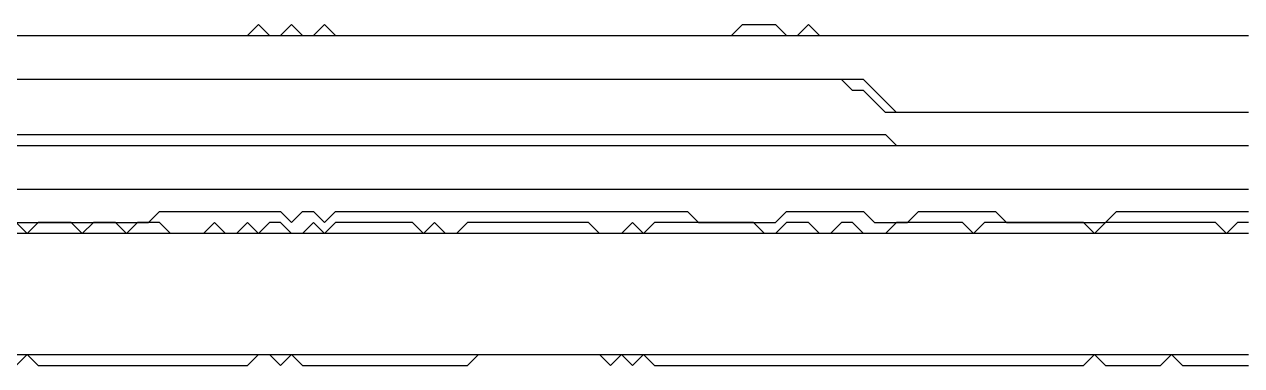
# Model space of a CAD drawing. Header units: metres. Extents: x 61 to 947, y 23 to 655.
# Drawn here: x 266.7 to 377.4, y 299 to 330 of the extents above; entities that cross this region are included whole.
import ezdxf

# ---------------------------------------------------------------- set-up
doc = ezdxf.new("R2010")
doc.units = ezdxf.units.M

msp = doc.modelspace()

# ---------------------------------------------------------------- linework, layer by layer
for points in [[(266, 329, 0), (267, 329, 0), (268, 329, 0), (269, 329, 0), (270, 329, 0), (271, 329, 0), (272, 329, 0), (273, 329, 0), (274, 329, 0), (275, 329, 0), (276, 329, 0), (277, 329, 0), (278, 329, 0), (279, 329, 0), (280, 329, 0), (281, 329, 0), (282, 329, 0), (283, 329, 0), (284, 329, 0), (285, 329, 0), (286, 329, 0), (287, 329, 0), (288, 329, 0), (289, 329, 0), (290, 329, 0), (291, 329, 0), (292, 329, 0), (293, 329, 0), (294, 329, 0), (295, 329, 0), (296, 329, 0), (297, 329, 0), (298, 329, 0), (299, 329, 0), (300, 329, 0), (301, 329, 0), (302, 329, 0), (303, 329, 0), (304, 329, 0), (305, 329, 0), (306, 329, 0), (307, 329, 0), (308, 329, 0), (309, 329, 0), (310, 329, 0), (311, 329, 0), (312, 329, 0), (313, 329, 0), (314, 329, 0), (315, 329, 0), (316, 329, 0), (317, 329, 0), (318, 329, 0), (319, 329, 0), (320, 329, 0), (321, 329, 0), (322, 329, 0), (323, 329, 0), (324, 329, 0), (325, 329, 0), (326, 329, 0), (327, 329, 0), (328, 329, 0), (329, 329, 0), (330, 329, 0), (331, 329, 0), (332, 329, 0), (333, 329, 0), (334, 329, 0), (335, 329, 0), (336, 329, 0), (337, 329, 0), (338, 329, 0), (339, 329, 0), (340, 329, 0), (341, 329, 0), (342, 329, 0), (343, 329, 0), (344, 329, 0), (345, 329, 0), (346, 329, 0), (347, 329, 0), (348, 329, 0), (349, 329, 0), (350, 329, 0), (351, 329, 0), (352, 329, 0), (353, 329, 0), (354, 329, 0), (355, 329, 0), (356, 329, 0), (357, 329, 0), (358, 329, 0), (359, 329, 0), (360, 329, 0), (361, 329, 0), (362, 329, 0), (363, 329, 0), (364, 329, 0), (365, 329, 0), (366, 329, 0), (367, 329, 0), (368, 329, 0), (369, 329, 0), (370, 329, 0), (371, 329, 0), (372, 329, 0), (373, 329, 0), (374, 329, 0), (375, 329, 0), (376, 329, 0), (377, 329, 0), (378, 329, 0)], [(378, 322, 0), (377, 322, 0), (376, 322, 0), (375, 322, 0), (374, 322, 0), (373, 322, 0), (372, 322, 0), (371, 322, 0), (370, 322, 0), (369, 322, 0), (368, 322, 0), (367, 322, 0), (366, 322, 0), (365, 322, 0), (364, 322, 0), (363, 322, 0), (362, 322, 0), (361, 322, 0), (360, 322, 0), (359, 322, 0), (358, 322, 0), (357, 322, 0), (356, 322, 0), (355, 322, 0), (354, 322, 0), (353, 322, 0), (352, 322, 0), (351, 322, 0), (350, 322, 0), (349, 322, 0), (348, 322, 0), (347, 322, 0), (346, 322, 0), (345, 323, 0), (344, 324, 0), (343, 325, 0), (342, 325, 0), (341, 325, 0), (340, 325, 0), (339, 325, 0), (338, 325, 0), (337, 325, 0), (336, 325, 0), (335, 325, 0), (334, 325, 0), (333, 325, 0), (332, 325, 0), (331, 325, 0), (330, 325, 0), (329, 325, 0), (328, 325, 0), (327, 325, 0), (326, 325, 0), (325, 325, 0), (324, 325, 0), (323, 325, 0), (322, 325, 0), (321, 325, 0), (320, 325, 0), (319, 325, 0), (318, 325, 0), (317, 325, 0), (316, 325, 0), (315, 325, 0), (314, 325, 0), (313, 325, 0), (312, 325, 0), (311, 325, 0), (310, 325, 0), (309, 325, 0), (308, 325, 0), (307, 325, 0), (306, 325, 0), (305, 325, 0), (304, 325, 0), (303, 325, 0), (302, 325, 0), (301, 325, 0), (300, 325, 0), (299, 325, 0), (298, 325, 0), (297, 325, 0), (296, 325, 0), (295, 325, 0), (294, 325, 0), (293, 325, 0), (292, 325, 0), (291, 325, 0), (290, 325, 0), (289, 325, 0), (288, 325, 0), (287, 325, 0), (286, 325, 0), (285, 325, 0), (284, 325, 0), (283, 325, 0), (282, 325, 0), (281, 325, 0), (280, 325, 0), (279, 325, 0), (278, 325, 0), (277, 325, 0), (276, 325, 0), (275, 325, 0), (274, 325, 0), (273, 325, 0), (272, 325, 0), (271, 325, 0), (270, 325, 0), (269, 325, 0), (268, 325, 0), (267, 325, 0), (266, 325, 0)], [(266, 319, 0), (267, 319, 0), (268, 319, 0), (269, 319, 0), (270, 319, 0), (271, 319, 0), (272, 319, 0), (273, 319, 0), (274, 319, 0), (275, 319, 0), (276, 319, 0), (277, 319, 0), (278, 319, 0), (279, 319, 0), (280, 319, 0), (281, 319, 0), (282, 319, 0), (283, 319, 0), (284, 319, 0), (285, 319, 0), (286, 319, 0), (287, 319, 0), (288, 319, 0), (289, 319, 0), (290, 319, 0), (291, 319, 0), (292, 319, 0), (293, 319, 0), (294, 319, 0), (295, 319, 0), (296, 319, 0), (297, 319, 0), (298, 319, 0), (299, 319, 0), (300, 319, 0), (301, 319, 0), (302, 319, 0), (303, 319, 0), (304, 319, 0), (305, 319, 0), (306, 319, 0), (307, 319, 0), (308, 319, 0), (309, 319, 0), (310, 319, 0), (311, 319, 0), (312, 319, 0), (313, 319, 0), (314, 319, 0), (315, 319, 0), (316, 319, 0), (317, 319, 0), (318, 319, 0), (319, 319, 0), (320, 319, 0), (321, 319, 0), (322, 319, 0), (323, 319, 0), (324, 319, 0), (325, 319, 0), (326, 319, 0), (327, 319, 0), (328, 319, 0), (329, 319, 0), (330, 319, 0), (331, 319, 0), (332, 319, 0), (333, 319, 0), (334, 319, 0), (335, 319, 0), (336, 319, 0), (337, 319, 0), (338, 319, 0), (339, 319, 0), (340, 319, 0), (341, 319, 0), (342, 319, 0), (343, 319, 0), (344, 319, 0), (345, 319, 0), (346, 319, 0), (347, 319, 0), (348, 319, 0), (349, 319, 0), (350, 319, 0), (351, 319, 0), (352, 319, 0), (353, 319, 0), (354, 319, 0), (355, 319, 0), (356, 319, 0), (357, 319, 0), (358, 319, 0), (359, 319, 0), (360, 319, 0), (361, 319, 0), (362, 319, 0), (363, 319, 0), (364, 319, 0), (365, 319, 0), (366, 319, 0), (367, 319, 0), (368, 319, 0), (369, 319, 0), (370, 319, 0), (371, 319, 0), (372, 319, 0), (373, 319, 0), (374, 319, 0), (375, 319, 0), (376, 319, 0), (377, 319, 0), (378, 319, 0)], [(378, 315, 0), (377, 315, 0), (376, 315, 0), (375, 315, 0), (374, 315, 0), (373, 315, 0), (372, 315, 0), (371, 315, 0), (370, 315, 0), (369, 315, 0), (368, 315, 0), (367, 315, 0), (366, 315, 0), (365, 315, 0), (364, 315, 0), (363, 315, 0), (362, 315, 0), (361, 315, 0), (360, 315, 0), (359, 315, 0), (358, 315, 0), (357, 315, 0), (356, 315, 0), (355, 315, 0), (354, 315, 0), (353, 315, 0), (352, 315, 0), (351, 315, 0), (350, 315, 0), (349, 315, 0), (348, 315, 0), (347, 315, 0), (346, 315, 0), (345, 315, 0), (344, 315, 0), (343, 315, 0), (342, 315, 0), (341, 315, 0), (340, 315, 0), (339, 315, 0), (338, 315, 0), (337, 315, 0), (336, 315, 0), (335, 315, 0), (334, 315, 0), (333, 315, 0), (332, 315, 0), (331, 315, 0), (330, 315, 0), (329, 315, 0), (328, 315, 0), (327, 315, 0), (326, 315, 0), (325, 315, 0), (324, 315, 0), (323, 315, 0), (322, 315, 0), (321, 315, 0), (320, 315, 0), (319, 315, 0), (318, 315, 0), (317, 315, 0), (316, 315, 0), (315, 315, 0), (314, 315, 0), (313, 315, 0), (312, 315, 0), (311, 315, 0), (310, 315, 0), (309, 315, 0), (308, 315, 0), (307, 315, 0), (306, 315, 0), (305, 315, 0), (304, 315, 0), (303, 315, 0), (302, 315, 0), (301, 315, 0), (300, 315, 0), (299, 315, 0), (298, 315, 0), (297, 315, 0), (296, 315, 0), (295, 315, 0), (294, 315, 0), (293, 315, 0), (292, 315, 0), (291, 315, 0), (290, 315, 0), (289, 315, 0), (288, 315, 0), (287, 315, 0), (286, 315, 0), (285, 315, 0), (284, 315, 0), (283, 315, 0), (282, 315, 0), (281, 315, 0), (280, 315, 0), (279, 315, 0), (278, 315, 0), (277, 315, 0), (276, 315, 0), (275, 315, 0), (274, 315, 0), (273, 315, 0), (272, 315, 0), (271, 315, 0), (270, 315, 0), (269, 315, 0), (268, 315, 0), (267, 315, 0), (266, 315, 0)], [(266, 312, 0), (267, 312, 0), (268, 312, 0), (269, 312, 0), (270, 312, 0), (271, 312, 0), (272, 312, 0), (273, 312, 0), (274, 312, 0), (275, 312, 0), (276, 312, 0), (277, 312, 0), (278, 312, 0), (279, 313, 0), (280, 313, 0), (281, 313, 0), (282, 313, 0), (283, 313, 0), (284, 313, 0), (285, 313, 0), (286, 313, 0), (287, 313, 0), (288, 313, 0), (289, 313, 0), (290, 313, 0), (291, 312, 0), (292, 313, 0), (293, 313, 0), (294, 312, 0), (295, 313, 0), (296, 313, 0), (297, 313, 0), (298, 313, 0), (299, 313, 0), (300, 313, 0), (301, 313, 0), (302, 313, 0), (303, 313, 0), (304, 313, 0), (305, 313, 0), (306, 313, 0), (307, 313, 0), (308, 313, 0), (309, 313, 0), (310, 313, 0), (311, 313, 0), (312, 313, 0), (313, 313, 0), (314, 313, 0), (315, 313, 0), (316, 313, 0), (317, 313, 0), (318, 313, 0), (319, 313, 0), (320, 313, 0), (321, 313, 0), (322, 313, 0), (323, 313, 0), (324, 313, 0), (325, 313, 0), (326, 313, 0), (327, 313, 0), (328, 312, 0), (329, 312, 0), (330, 312, 0), (331, 312, 0), (332, 312, 0), (333, 312, 0), (334, 312, 0), (335, 312, 0), (336, 313, 0), (337, 313, 0), (338, 313, 0), (339, 313, 0), (340, 313, 0), (341, 313, 0), (342, 313, 0), (343, 313, 0), (344, 312, 0), (345, 312, 0), (346, 312, 0), (347, 312, 0), (348, 313, 0), (349, 313, 0), (350, 313, 0), (351, 313, 0), (352, 313, 0), (353, 313, 0), (354, 313, 0), (355, 313, 0), (356, 312, 0), (357, 312, 0), (358, 312, 0), (359, 312, 0), (360, 312, 0), (361, 312, 0), (362, 312, 0), (363, 312, 0), (364, 312, 0), (365, 312, 0), (366, 313, 0), (367, 313, 0), (368, 313, 0), (369, 313, 0), (370, 313, 0), (371, 313, 0), (372, 313, 0), (373, 313, 0), (374, 313, 0), (375, 313, 0), (376, 313, 0), (377, 313, 0), (378, 313, 0)], [(378, 312, 0), (377, 312, 0), (376, 311, 0), (375, 312, 0), (374, 312, 0), (373, 312, 0), (372, 312, 0), (371, 312, 0), (370, 312, 0), (369, 312, 0), (368, 312, 0), (367, 312, 0), (366, 312, 0), (365, 312, 0), (364, 311, 0), (363, 312, 0), (362, 312, 0), (361, 312, 0), (360, 312, 0), (359, 312, 0), (358, 312, 0), (357, 312, 0), (356, 312, 0), (355, 312, 0), (354, 312, 0), (353, 311, 0), (352, 312, 0), (351, 312, 0), (350, 312, 0), (349, 312, 0), (348, 312, 0), (347, 312, 0), (346, 312, 0), (345, 311, 0), (344, 311, 0), (343, 311, 0), (342, 312, 0), (341, 312, 0), (340, 311, 0), (339, 311, 0), (338, 312, 0), (337, 312, 0), (336, 312, 0), (335, 311, 0), (334, 311, 0), (333, 312, 0), (332, 312, 0), (331, 312, 0), (330, 312, 0), (329, 312, 0), (328, 312, 0), (327, 312, 0), (326, 312, 0), (325, 312, 0), (324, 312, 0), (323, 311, 0), (322, 312, 0), (321, 311, 0), (320, 311, 0), (319, 311, 0), (318, 312, 0), (317, 312, 0), (316, 312, 0), (315, 312, 0), (314, 312, 0), (313, 312, 0), (312, 312, 0), (311, 312, 0), (310, 312, 0), (309, 312, 0), (308, 312, 0), (307, 312, 0), (306, 311, 0), (305, 311, 0), (304, 312, 0), (303, 311, 0), (302, 312, 0), (301, 312, 0), (300, 312, 0), (299, 312, 0), (298, 312, 0), (297, 312, 0), (296, 312, 0), (295, 312, 0), (294, 311, 0), (293, 312, 0), (292, 311, 0), (291, 311, 0), (290, 312, 0), (289, 312, 0), (288, 311, 0), (287, 312, 0), (286, 311, 0), (285, 311, 0), (284, 312, 0), (283, 311, 0), (282, 311, 0), (281, 311, 0), (280, 311, 0), (279, 312, 0), (278, 312, 0), (277, 312, 0), (276, 311, 0), (275, 312, 0), (274, 312, 0), (273, 312, 0), (272, 311, 0), (271, 312, 0), (270, 312, 0), (269, 312, 0), (268, 312, 0), (267, 311, 0), (266, 312, 0)], [(266, 299, 0), (267, 300, 0), (268, 299, 0), (269, 299, 0), (270, 299, 0), (271, 299, 0), (272, 299, 0), (273, 299, 0), (274, 299, 0), (275, 299, 0), (276, 299, 0), (277, 299, 0), (278, 299, 0), (279, 299, 0), (280, 299, 0), (281, 299, 0), (282, 299, 0), (283, 299, 0), (284, 299, 0), (285, 299, 0), (286, 299, 0), (287, 299, 0), (288, 300, 0), (289, 300, 0), (290, 299, 0), (291, 300, 0), (292, 299, 0), (293, 299, 0), (294, 299, 0), (295, 299, 0), (296, 299, 0), (297, 299, 0), (298, 299, 0), (299, 299, 0), (300, 299, 0), (301, 299, 0), (302, 299, 0), (303, 299, 0), (304, 299, 0), (305, 299, 0), (306, 299, 0), (307, 299, 0), (308, 300, 0), (309, 300, 0), (310, 300, 0), (311, 300, 0), (312, 300, 0), (313, 300, 0), (314, 300, 0), (315, 300, 0), (316, 300, 0), (317, 300, 0), (318, 300, 0), (319, 300, 0), (320, 299, 0), (321, 300, 0), (322, 299, 0), (323, 300, 0), (324, 299, 0), (325, 299, 0), (326, 299, 0), (327, 299, 0), (328, 299, 0), (329, 299, 0), (330, 299, 0), (331, 299, 0), (332, 299, 0), (333, 299, 0), (334, 299, 0), (335, 299, 0), (336, 299, 0), (337, 299, 0), (338, 299, 0), (339, 299, 0), (340, 299, 0), (341, 299, 0), (342, 299, 0), (343, 299, 0), (344, 299, 0), (345, 299, 0), (346, 299, 0), (347, 299, 0), (348, 299, 0), (349, 299, 0), (350, 299, 0), (351, 299, 0), (352, 299, 0), (353, 299, 0), (354, 299, 0), (355, 299, 0), (356, 299, 0), (357, 299, 0), (358, 299, 0), (359, 299, 0), (360, 299, 0), (361, 299, 0), (362, 299, 0), (363, 299, 0), (364, 300, 0), (365, 299, 0), (366, 299, 0), (367, 299, 0), (368, 299, 0), (369, 299, 0), (370, 299, 0), (371, 300, 0), (372, 299, 0), (373, 299, 0), (374, 299, 0), (375, 299, 0), (376, 299, 0), (377, 299, 0), (378, 299, 0)]]:
    msp.add_polyline3d(points)
at = {"layer": '1'}
for points in [[(266, 329, 0), (267, 329, 0), (268, 329, 0), (269, 329, 0), (270, 329, 0), (271, 329, 0), (272, 329, 0), (273, 329, 0), (274, 329, 0), (275, 329, 0), (276, 329, 0), (277, 329, 0), (278, 329, 0), (279, 329, 0), (280, 329, 0), (281, 329, 0), (282, 329, 0), (283, 329, 0), (284, 329, 0), (285, 329, 0), (286, 329, 0), (287, 329, 0), (288, 330, 0), (289, 329, 0), (290, 329, 0), (291, 330, 0), (292, 329, 0), (293, 329, 0), (294, 330, 0), (295, 329, 0), (296, 329, 0), (297, 329, 0), (298, 329, 0), (299, 329, 0), (300, 329, 0), (301, 329, 0), (302, 329, 0), (303, 329, 0), (304, 329, 0), (305, 329, 0), (306, 329, 0), (307, 329, 0), (308, 329, 0), (309, 329, 0), (310, 329, 0), (311, 329, 0), (312, 329, 0), (313, 329, 0), (314, 329, 0), (315, 329, 0), (316, 329, 0), (317, 329, 0), (318, 329, 0), (319, 329, 0), (320, 329, 0), (321, 329, 0), (322, 329, 0), (323, 329, 0), (324, 329, 0), (325, 329, 0), (326, 329, 0), (327, 329, 0), (328, 329, 0), (329, 329, 0), (330, 329, 0), (331, 329, 0), (332, 330, 0), (333, 330, 0), (334, 330, 0), (335, 330, 0), (336, 329, 0), (337, 329, 0), (338, 330, 0), (339, 329, 0), (340, 329, 0), (341, 329, 0), (342, 329, 0), (343, 329, 0), (344, 329, 0), (345, 329, 0), (346, 329, 0), (347, 329, 0), (348, 329, 0), (349, 329, 0), (350, 329, 0), (351, 329, 0), (352, 329, 0), (353, 329, 0), (354, 329, 0), (355, 329, 0), (356, 329, 0), (357, 329, 0), (358, 329, 0), (359, 329, 0), (360, 329, 0), (361, 329, 0), (362, 329, 0), (363, 329, 0), (364, 329, 0), (365, 329, 0), (366, 329, 0), (367, 329, 0), (368, 329, 0), (369, 329, 0), (370, 329, 0), (371, 329, 0), (372, 329, 0), (373, 329, 0), (374, 329, 0), (375, 329, 0), (376, 329, 0), (377, 329, 0), (378, 329, 0)], [(378, 322, 0), (377, 322, 0), (376, 322, 0), (375, 322, 0), (374, 322, 0), (373, 322, 0), (372, 322, 0), (371, 322, 0), (370, 322, 0), (369, 322, 0), (368, 322, 0), (367, 322, 0), (366, 322, 0), (365, 322, 0), (364, 322, 0), (363, 322, 0), (362, 322, 0), (361, 322, 0), (360, 322, 0), (359, 322, 0), (358, 322, 0), (357, 322, 0), (356, 322, 0), (355, 322, 0), (354, 322, 0), (353, 322, 0), (352, 322, 0), (351, 322, 0), (350, 322, 0), (349, 322, 0), (348, 322, 0), (347, 322, 0), (346, 322, 0), (345, 322, 0), (344, 323, 0), (343, 324, 0), (342, 324, 0), (341, 325, 0), (340, 325, 0), (339, 325, 0), (338, 325, 0), (337, 325, 0), (336, 325, 0), (335, 325, 0), (334, 325, 0), (333, 325, 0), (332, 325, 0), (331, 325, 0), (330, 325, 0), (329, 325, 0), (328, 325, 0), (327, 325, 0), (326, 325, 0), (325, 325, 0), (324, 325, 0), (323, 325, 0), (322, 325, 0), (321, 325, 0), (320, 325, 0), (319, 325, 0), (318, 325, 0), (317, 325, 0), (316, 325, 0), (315, 325, 0), (314, 325, 0), (313, 325, 0), (312, 325, 0), (311, 325, 0), (310, 325, 0), (309, 325, 0), (308, 325, 0), (307, 325, 0), (306, 325, 0), (305, 325, 0), (304, 325, 0), (303, 325, 0), (302, 325, 0), (301, 325, 0), (300, 325, 0), (299, 325, 0), (298, 325, 0), (297, 325, 0), (296, 325, 0), (295, 325, 0), (294, 325, 0), (293, 325, 0), (292, 325, 0), (291, 325, 0), (290, 325, 0), (289, 325, 0), (288, 325, 0), (287, 325, 0), (286, 325, 0), (285, 325, 0), (284, 325, 0), (283, 325, 0), (282, 325, 0), (281, 325, 0), (280, 325, 0), (279, 325, 0), (278, 325, 0), (277, 325, 0), (276, 325, 0), (275, 325, 0), (274, 325, 0), (273, 325, 0), (272, 325, 0), (271, 325, 0), (270, 325, 0), (269, 325, 0), (268, 325, 0), (267, 325, 0), (266, 325, 0)], [(266, 320, 0), (267, 320, 0), (268, 320, 0), (269, 320, 0), (270, 320, 0), (271, 320, 0), (272, 320, 0), (273, 320, 0), (274, 320, 0), (275, 320, 0), (276, 320, 0), (277, 320, 0), (278, 320, 0), (279, 320, 0), (280, 320, 0), (281, 320, 0), (282, 320, 0), (283, 320, 0), (284, 320, 0), (285, 320, 0), (286, 320, 0), (287, 320, 0), (288, 320, 0), (289, 320, 0), (290, 320, 0), (291, 320, 0), (292, 320, 0), (293, 320, 0), (294, 320, 0), (295, 320, 0), (296, 320, 0), (297, 320, 0), (298, 320, 0), (299, 320, 0), (300, 320, 0), (301, 320, 0), (302, 320, 0), (303, 320, 0), (304, 320, 0), (305, 320, 0), (306, 320, 0), (307, 320, 0), (308, 320, 0), (309, 320, 0), (310, 320, 0), (311, 320, 0), (312, 320, 0), (313, 320, 0), (314, 320, 0), (315, 320, 0), (316, 320, 0), (317, 320, 0), (318, 320, 0), (319, 320, 0), (320, 320, 0), (321, 320, 0), (322, 320, 0), (323, 320, 0), (324, 320, 0), (325, 320, 0), (326, 320, 0), (327, 320, 0), (328, 320, 0), (329, 320, 0), (330, 320, 0), (331, 320, 0), (332, 320, 0), (333, 320, 0), (334, 320, 0), (335, 320, 0), (336, 320, 0), (337, 320, 0), (338, 320, 0), (339, 320, 0), (340, 320, 0), (341, 320, 0), (342, 320, 0), (343, 320, 0), (344, 320, 0), (345, 320, 0), (346, 319, 0), (347, 319, 0), (348, 319, 0), (349, 319, 0), (350, 319, 0), (351, 319, 0), (352, 319, 0), (353, 319, 0), (354, 319, 0), (355, 319, 0), (356, 319, 0), (357, 319, 0), (358, 319, 0), (359, 319, 0), (360, 319, 0), (361, 319, 0), (362, 319, 0), (363, 319, 0), (364, 319, 0), (365, 319, 0), (366, 319, 0), (367, 319, 0), (368, 319, 0), (369, 319, 0), (370, 319, 0), (371, 319, 0), (372, 319, 0), (373, 319, 0), (374, 319, 0), (375, 319, 0), (376, 319, 0), (377, 319, 0), (378, 319, 0)], [(378, 311, 0), (377, 311, 0), (376, 311, 0), (375, 311, 0), (374, 311, 0), (373, 311, 0), (372, 311, 0), (371, 311, 0), (370, 311, 0), (369, 311, 0), (368, 311, 0), (367, 311, 0), (366, 311, 0), (365, 311, 0), (364, 311, 0), (363, 311, 0), (362, 311, 0), (361, 311, 0), (360, 311, 0), (359, 311, 0), (358, 311, 0), (357, 311, 0), (356, 311, 0), (355, 311, 0), (354, 311, 0), (353, 311, 0), (352, 311, 0), (351, 311, 0), (350, 311, 0), (349, 311, 0), (348, 311, 0), (347, 311, 0), (346, 311, 0), (345, 311, 0), (344, 311, 0), (343, 311, 0), (342, 311, 0), (341, 311, 0), (340, 311, 0), (339, 311, 0), (338, 311, 0), (337, 311, 0), (336, 311, 0), (335, 311, 0), (334, 311, 0), (333, 311, 0), (332, 311, 0), (331, 311, 0), (330, 311, 0), (329, 311, 0), (328, 311, 0), (327, 311, 0), (326, 311, 0), (325, 311, 0), (324, 311, 0), (323, 311, 0), (322, 311, 0), (321, 311, 0), (320, 311, 0), (319, 311, 0), (318, 311, 0), (317, 311, 0), (316, 311, 0), (315, 311, 0), (314, 311, 0), (313, 311, 0), (312, 311, 0), (311, 311, 0), (310, 311, 0), (309, 311, 0), (308, 311, 0), (307, 311, 0), (306, 311, 0), (305, 311, 0), (304, 311, 0), (303, 311, 0), (302, 311, 0), (301, 311, 0), (300, 311, 0), (299, 311, 0), (298, 311, 0), (297, 311, 0), (296, 311, 0), (295, 311, 0), (294, 311, 0), (293, 311, 0), (292, 311, 0), (291, 311, 0), (290, 311, 0), (289, 311, 0), (288, 311, 0), (287, 311, 0), (286, 311, 0), (285, 311, 0), (284, 311, 0), (283, 311, 0), (282, 311, 0), (281, 311, 0), (280, 311, 0), (279, 311, 0), (278, 311, 0), (277, 311, 0), (276, 311, 0), (275, 311, 0), (274, 311, 0), (273, 311, 0), (272, 311, 0), (271, 311, 0), (270, 311, 0), (269, 311, 0), (268, 311, 0), (267, 311, 0), (266, 311, 0)], [(266, 300, 0), (267, 300, 0), (268, 300, 0), (269, 300, 0), (270, 300, 0), (271, 300, 0), (272, 300, 0), (273, 300, 0), (274, 300, 0), (275, 300, 0), (276, 300, 0), (277, 300, 0), (278, 300, 0), (279, 300, 0), (280, 300, 0), (281, 300, 0), (282, 300, 0), (283, 300, 0), (284, 300, 0), (285, 300, 0), (286, 300, 0), (287, 300, 0), (288, 300, 0), (289, 300, 0), (290, 300, 0), (291, 300, 0), (292, 300, 0), (293, 300, 0), (294, 300, 0), (295, 300, 0), (296, 300, 0), (297, 300, 0), (298, 300, 0), (299, 300, 0), (300, 300, 0), (301, 300, 0), (302, 300, 0), (303, 300, 0), (304, 300, 0), (305, 300, 0), (306, 300, 0), (307, 300, 0), (308, 300, 0), (309, 300, 0), (310, 300, 0), (311, 300, 0), (312, 300, 0), (313, 300, 0), (314, 300, 0), (315, 300, 0), (316, 300, 0), (317, 300, 0), (318, 300, 0), (319, 300, 0), (320, 300, 0), (321, 300, 0), (322, 300, 0), (323, 300, 0), (324, 300, 0), (325, 300, 0), (326, 300, 0), (327, 300, 0), (328, 300, 0), (329, 300, 0), (330, 300, 0), (331, 300, 0), (332, 300, 0), (333, 300, 0), (334, 300, 0), (335, 300, 0), (336, 300, 0), (337, 300, 0), (338, 300, 0), (339, 300, 0), (340, 300, 0), (341, 300, 0), (342, 300, 0), (343, 300, 0), (344, 300, 0), (345, 300, 0), (346, 300, 0), (347, 300, 0), (348, 300, 0), (349, 300, 0), (350, 300, 0), (351, 300, 0), (352, 300, 0), (353, 300, 0), (354, 300, 0), (355, 300, 0), (356, 300, 0), (357, 300, 0), (358, 300, 0), (359, 300, 0), (360, 300, 0), (361, 300, 0), (362, 300, 0), (363, 300, 0), (364, 300, 0), (365, 300, 0), (366, 300, 0), (367, 300, 0), (368, 300, 0), (369, 300, 0), (370, 300, 0), (371, 300, 0), (372, 300, 0), (373, 300, 0), (374, 300, 0), (375, 300, 0), (376, 300, 0), (377, 300, 0), (378, 300, 0)]]:
    msp.add_polyline3d(points, dxfattribs=at)

doc.saveas('drawing.dxf')
